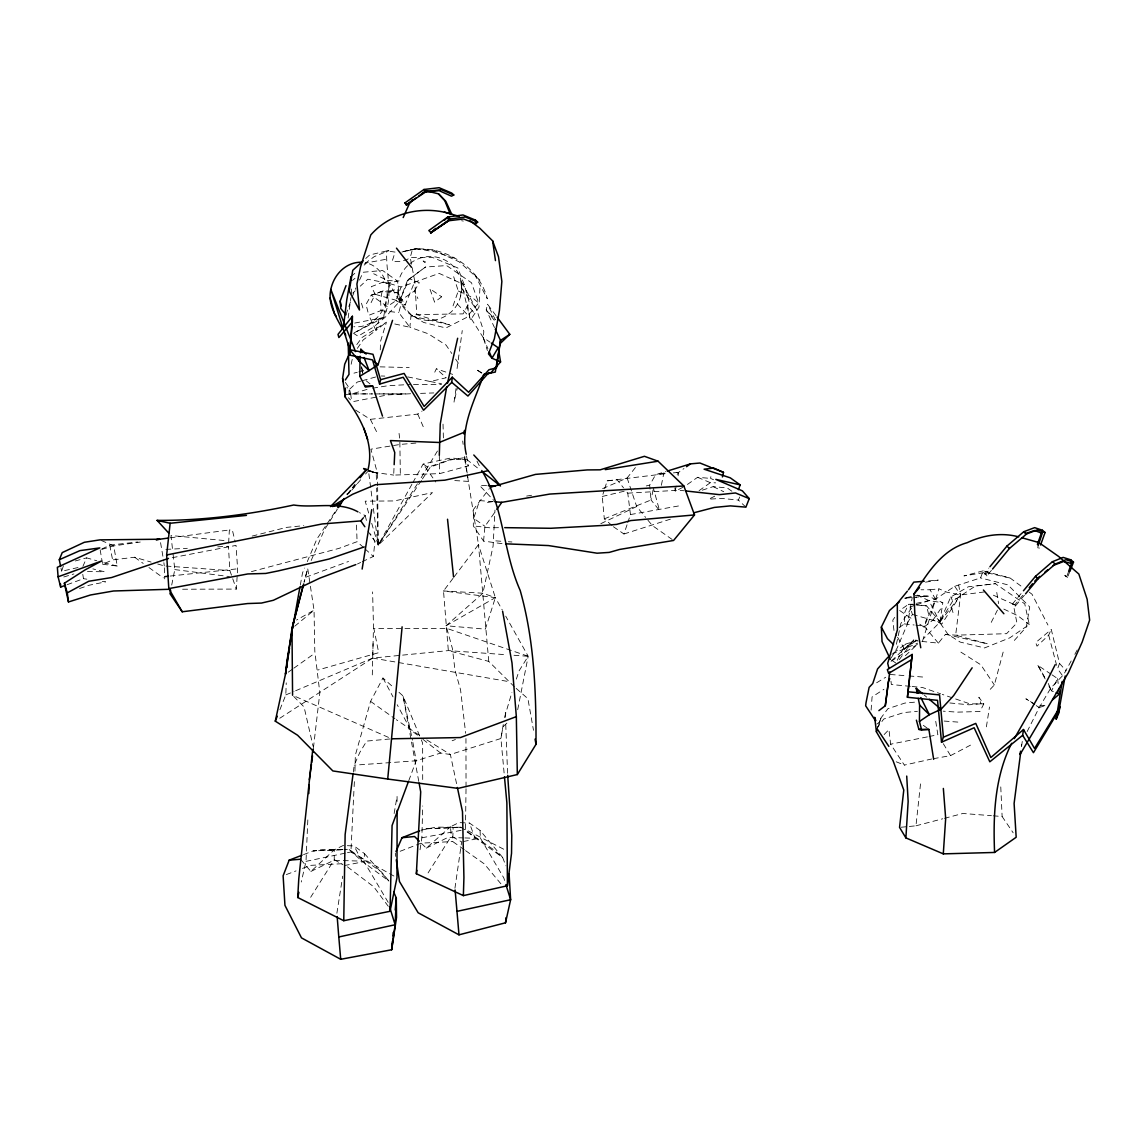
<?xml version="1.0" encoding="UTF-8"?>
<svg xmlns="http://www.w3.org/2000/svg" width="1147" height="1147" viewBox="0 0 1147 1147"><rect width="100%" height="100%" fill="white"/><g stroke="black" fill="none" stroke-linecap="round" stroke-linejoin="round"><path stroke-width="0.75" stroke-dasharray="5 3.75" d="M400.317 473.381L399.816 439.688M466.026 788.763L465.467 829.496L505.182 849.984M466.04 787.014L465.954 738.568M502.028 543.664L483.561 541.083L473.324 525.899L473.41 509.583L489.396 488.522M354.953 771.185L355.341 755.17L370.567 701.39L382.955 678.02L393.636 687.555M372.302 674.909L373.119 641.116M279.782 718.251L372.703 658.077L373.492 626.463L372.603 591.909M464.22 849.683L452.75 841.568L453.108 827.561L460.965 827.274L492.723 849.009L502.644 857.469L505.884 865.813M380.274 349.921L380.503 341.448L386.424 322.178L362.022 337.505L355.742 346.021M348.129 318.006L350.882 297.733M279.897 709.678L285.818 694.91L286.234 682.881M307.826 819.904L306.005 861.354L301.274 882M393.894 876.036L350.91 851.963L354.036 788.362M899.191 627.595L904.323 623.896L904.811 612.24L908.553 604.297L913.198 604.225M466.542 455.933L468.291 465.911L439.616 473.625L393.679 475.087L394.081 466.413M420.031 849.769L421.867 837.797L422.713 805.968M479.905 288.198L478.973 307.181L470.471 320.099L460.592 279.94L476.908 310.321L483.833 331.626L483.188 337.49L487.403 350.581M354.122 786.641L354.581 778.053M228.626 543.033L229.357 529.971L232.339 529.971L235.207 541.972M388.188 902.359L364.029 861.612L364.459 853.626L354.05 845.927L343.096 845.54L334.193 849.87L310.88 871.448L300.528 859.232M182.602 589.228L236.354 589.085L237.615 568.797L236.024 545.399L168.48 558.417M871.103 710.151L872.078 696.946L883.936 689.304M483.561 541.083L484.952 526.315L495.848 510.802M365.721 258.534L369.621 254.992L386.783 250.906L395.113 252.096L392.174 261.33L400.346 261.487L407.07 259.566L410.239 257.444L432.949 257.631L457.839 267.968L464.277 284.714L469.295 302.536L463.116 313.877L416.777 314.622L411.013 315.812L409.866 327.253L428.204 333.763L446.097 345.118L451.789 353.505M362.223 561.729L373.363 556.453L374.94 541.312L370.338 533.857M364.689 263.667L374.266 256.613L388.948 250.62L386.783 250.906C385.464 273 394.281 296.241 383.528 317.619L354.079 332.988M909.385 826.442L915.951 825.811L920.525 783.86M313.446 747.801L319.841 692.774L314.808 651.224L314.049 610.218L307.711 568.511L304.07 582.232L307.711 568.511M457.065 368.545L462.255 330.537M353.305 772.117L354.208 765.178L359.814 752.461L366.682 741.091L390.023 738.955M460.492 296.299L461.624 288.112L460.592 279.94M454.943 888.222L461.653 841.869L451.301 836.206L450.47 826.786L458.843 822.614L469.41 823.016L480.077 830.428L502.644 857.469L465.195 830.571M1021.547 746.396L1022.321 741.148L1021.461 746.181M456.047 388.518L453.997 402.282L457.567 386.983M345.39 382.424L349.104 387.844L349.089 393.908L372.087 393.908M906.388 597.644L917.328 595.25L928.253 596.11L942.82 602.749L939.852 622.233L923.407 638.75M336.888 913.227L342.695 876.179M986.391 726.84L989.488 706.996M713.549 479.733L710.595 478.399L711.154 474.915M503.261 724.531L500.924 738.496L504.293 775.014M504.436 717.563L511.92 692.401M394.138 813.524L397.063 796.362L397.106 805.137M354.007 332.96L379.284 318.665L383.528 317.619L389.693 283.581L367.771 279.223L360.244 286.177M300.299 585.085L302.536 572.869L304.586 568.052M412.189 267.753L414.798 281.502L405.106 305.059L398.267 292.901L382.094 291.438L380.589 299.625L381.033 310.565L368.775 315.296L375.972 330.379L363.226 339.885L357.291 348.43M682.952 487.289L675.239 491.131L676.185 485.998M678.078 475.747L678.709 472.32L683.942 468.564M517.684 709.735L528.193 656.27L505.712 616.154M171.706 585.07L174.788 569.586L172.896 552.553M653.087 489.912L651.052 499.977L659.539 510.544L653.417 488.249M661.36 485.281L663.826 473.138L667.167 473.467M351.168 364.244L352.258 359.183M896.395 644.27L897.9 637.331M898.273 635.596L900.882 623.452L911.664 607.953M496.02 315.683L487.547 304.213L486.228 309.862L494.486 327.555M394.797 323.984L409.866 327.253L398.812 312.601L401.837 301.26L398.267 292.901L384.532 290.363L371.184 295.209L366.036 304.385L368.775 315.296M990.248 689.304L994.363 684.974L1003.424 651.095M379.284 318.665L375.972 330.379L386.424 322.178M922.532 641.058L938.92 588.841L946.849 592.182L960.584 594.992L985.717 591.766M612.097 525.598L604.311 518.845L602.261 496.465L604.225 490.213M604.727 488.651L607.179 480.837L666.278 473.611M77.982 567.536L61.637 571.278L63.501 565.514M516.336 679.11L519.089 670.809L528.193 656.27L446.843 628.398L373.908 628.599L378.682 652.686L317.69 670.077M613.401 526.717L623.954 534L627.208 524.279M627.753 522.659L630.463 514.559L627.767 493.167L624.599 489.181M877.971 727.155L881.097 717.807L887.95 708.674L904.926 703.054L916.697 701.978M345.935 314.78L351.455 298.994M352 297.417L355.857 287.969M453.036 305.891L458.27 290.994L453.682 276.699M897.241 660.285L905.585 644.112L915.908 640.815L938.361 643.137L945.501 634.305L955.652 635.18L1006.55 633.689L1016.916 622.964L1013.26 604.111L990.578 593.945M1062.065 675.053L1057.563 668.816L1059.513 663.439L1051.269 629.445L1035.698 642.564L1037.003 646.191L1048.673 635.137L1051.269 629.445M1069.907 571.335L1067.513 577.471L1066.337 577.629L1068.631 571.364M408.762 780.706L416.175 760.776L412.791 741.894M938.361 643.137L924.038 626.076L928.525 614.018L926.647 605.917L916.553 604.641M916.353 603.351L935.536 599.193L954.72 586.275L980.57 577.916L983.237 570.819L1010.192 578.074L1022.464 587.149M382.094 291.438L371.184 295.209L387.256 306.622L395.916 300.686L401.12 286.994L439.158 273.387L464.277 284.714M407.515 280.355L399.457 301.331L410.655 314.335L423.644 322.45L445.882 327.985L466.155 317.69L478.686 302.994L471.474 282.736L446.613 265.559L425.48 267.036L407.515 280.355L425.48 267.036M919.722 624.169L924.038 627.094L935.536 599.193L930.002 589.773L921.041 589.773M307.296 561.629L316.83 539.147L325.304 526.416M311.167 560.51L324.271 530.1L337.533 509.024M745.894 507.132L738.381 500.078L739.715 497.009M82.885 566.403L86.642 557.872L96.764 560.754M359.513 280.112L363.169 272.255L382.596 270.477L397.608 281.173L399.686 301.317L385.951 316.558L373.506 327.067L358.007 336.2L353.634 333.376M434.756 372.173L436.319 368.818L452.664 374.381M371.098 302.65L375.184 294.306L371.341 286.664L387.328 280.456L397.608 281.173M1051.971 674.809L1057.591 678.565L1051.527 690.924L1054.667 692.171M1027.153 731.557L1039.211 707.556L1050.867 687.956L1063.699 674.551L1071.398 660.557M991.252 622.362L999.094 606.82M983.782 703.943L981.043 703.799L978.85 697.218L983.782 703.943L979.954 711.513L957.071 712.144L943.235 711.169M1074.825 654.335L1077.391 649.661M411.916 484.292L378.18 545.226L371.671 523.204M412.777 482.729L423.157 463.99L451.373 457.897L465.166 459.632L468.291 465.911M604.311 518.845L651.052 499.977L649.661 485.138L655.625 474.7L665.575 471.618M437.437 451.043L418.383 482.299M907.177 623.409L912.438 614.434L910.015 606.992L914.776 605.401M414.44 290.965L419.315 282.664L409.149 278.664L399.457 301.331L414.44 290.965L417.909 298.593M891.233 657.919L897.126 648.041L907.449 624.083L912.223 597.544L904.768 598.189M952.698 601.085L939.622 622.276L948.039 634.406L960.182 642.076L984.556 647.94L1009.776 637.847L1029.303 624.556L1024.744 603.852L995.338 583.694L968.312 586.777L950.763 596.97L939.622 622.276L957.845 598.92L950.763 596.97L952.698 601.085L975.337 586.074L995.338 583.694M310.651 897.284L334.264 859.691L334.193 849.87M428.075 872.924L451.301 836.206M417.422 483.79L378.18 545.226L368.445 470.628L377.521 473.482L377.635 485.726M924.038 627.094L933.027 620.011L941.816 623.997L960.584 594.992L958.634 585.042M421.436 480.421L378.18 545.226L376.646 488.063M422.426 478.944L430.297 467.159L449.509 460.119L464.392 457.653L479.661 469.625M327.182 523.591L336.96 509.024M933.027 620.011L940.583 609M894.746 617.373L892.796 620.14L894.058 631.28L896.696 635.753M677.16 474.457L678.709 472.32L673.748 472.593M899.248 659.654L913.858 639.883L917.328 640.356M453.036 578.317L443.502 590.963L448.334 650.607L488.751 661.403L514.86 687.254M454.097 576.912L478.471 544.596L467.288 474.614M347.297 494.787L354.796 484.952M347.254 494.242L354.767 484.622M602.619 488.651L627.122 477.941L635.768 467.13M363.011 518.229L365.205 515.548L359.398 512.609M991.424 570.389L986.907 575.866L984.269 573.643L988.786 568.138M984.269 573.643L985.861 573.744L990.406 568.267M1024.386 595.236L1015.224 606.218L1012.486 603.91L1022.35 592.096M1015.224 606.218L1014.952 604.627L1023.741 594.189M360.66 479.761L349.52 492.823L346.552 494.199M347.369 494.429L357.592 482.944M365.535 474.026L367.814 471.474L393.679 475.087M1014.349 640.413L1026.321 627.051L1029.719 606.921L1007.941 584.884L980.57 577.916M884.136 734.567L888.954 729.578L890.617 744.188L904.366 765.106L931.651 759.013M897.571 637.245L904.596 649.159L913.858 639.883L892.352 660.099M905.399 655.668L917.414 644.327M506.902 723.112L502.974 726.768L500.924 738.496L450.384 754.511L440.663 753.049L416.175 760.776L354.208 765.178M352.703 293.116L355.212 290.808M488.751 661.403L478.471 544.596L495.346 597.644L485.353 629.158L446.097 625.746L482.873 593.214L493.095 546.058L494.974 510.1M421.594 843.489L426.297 848.135L450.47 826.786M351.025 276.628L357.577 270.878M364.129 265.129L366.753 262.821L385.736 259.351M294.736 626.219L314.049 610.218L296.514 620.054M352.459 280.37L355.025 278.277M893.427 653.102L905.585 644.112M904.596 649.159L915.908 640.815M288.27 672.171L292.456 669.188M293.847 668.185L314.794 653.245M699.053 490.672L710.38 482.672L715.656 482.858M687.397 484.478L697.577 477.31L710.595 478.399M876.838 724.058L879.548 722.151L881.097 717.807L877.297 727.728L883.749 719.026L903.721 712.574L917.414 711.298M355.513 410.053L370.352 419.329L417.737 414.081L422.039 411.128M891.09 661.289L918.03 643.94M876.652 682.766L885.699 677.246M446.097 625.746L495.346 597.644L502.257 609.989M933.371 758.697L950.548 755.629L971.853 744.417M714.739 496.192L708.731 499.189L721.477 498.4L738.381 500.078M426.297 848.135L447.947 837.41L463.187 837.898M101.753 549.055L109.711 545.155L137.826 541.957M310.88 871.448L333.906 860.293L361.965 861.139L388.919 881.054L381.392 871.849L349.161 849.54L343.985 849.54M600.827 523.663L636.685 506.53L645.632 517.412M357.448 563.98L360.631 562.474M100.162 549.829L102.628 564.267L112.607 559.908L134.615 557.241L151.103 562.073M891.778 654.22L917.672 643.137M285.818 694.91L294.019 691.44M295.654 690.738L372.703 658.077L448.334 650.607L506.888 654.765M421.264 830.141L436.104 827.145L460.965 827.274L424.476 828.88L453.108 827.561M303.568 854.615L313.16 850.916L323.296 849.483L342.265 849.526M400.16 851.275L421.178 843.145L452.75 841.568M286.349 874.573L296.055 870.888M302.536 868.422L310.622 865.354L343.254 863.662M452.119 740.761L455.416 739.514M363.671 547.635L357.075 541.685L338.953 548.395L249.53 572.124M305.79 577.213L348.53 561.471M67.171 584.683L83.473 578.69L86.871 579.178M401.866 252.082C435.989 240.038 478.715 263.695 487.303 298.779L474.586 274.319M345.218 394.568L351.857 393.923L369.334 388.718M79.559 588.497L89.409 585.171L105.596 581.859L102.198 581.371M916.353 604.87L929.013 600.627L942.82 602.749M1039.211 707.556L1046.222 705.233L1037.72 705.921L1039.211 707.556L1036.243 705.606M702.294 490.17L713.147 486.643L727.155 487.919L732.589 491.705M623.954 534L671.31 518.874M63.773 576.984L73.895 573.959M101.854 549.341L113.725 545.9L140.249 542.044M360.66 381.148L357.233 382.094L348.774 390.023L346.881 387.213M362.38 380.675L376.087 376.876M75.301 560.969L86.642 557.872M983.237 570.819L963.953 575.894L985.244 572.396L1010.192 578.074M915.951 825.811L942.762 818.772M944.44 818.327L962.878 813.481L991.424 815.675M353.964 373.148L357.204 372.302M358.839 371.872L363.714 370.61M407.185 250.863L416.361 248.526L435.1 251.91L457.223 259.05M252.154 536.093L286.463 527.391L303.797 525.641M403.486 251.695L416.361 248.526M602.261 496.465L627.653 490.4M646.277 485.941L649.661 485.138M407.73 376.904L430.283 381.521L446.212 377.75L436.319 368.818M353.778 401.479L387.786 394.883L412.275 393.665M306.005 861.354L345.734 853.053M347.469 852.694L350.91 851.963M344.358 865.584L364.029 861.612M463.359 841.525L480.378 838.084L503.791 877.885L504.852 881.24M927.378 736.876L890.617 744.188M929.113 736.517L937.845 734.754L935.594 720.416M349.089 393.908L350.638 393.607L349.104 387.844M663.826 473.138L655.625 474.7M421.867 837.797L465.467 829.496M354.695 323.067L383.528 317.619M630.463 514.559L679.856 505.727M487.446 502.472L492.55 501.64M526.645 496.078L531.764 495.246M372.703 388.173L387.858 385.736L409.995 384.474M925.543 582.16L938.246 580.095L926.016 581.113M170.143 537.828L229.357 529.971M170.143 576.052L237.615 568.797M930.002 589.773L938.92 588.841M673.375 472.879L678.709 472.32M607.179 480.837L617.172 479.89L623.538 487.862M901.184 827.231L907.75 826.6M905.055 598.161L928.253 596.11L915.793 597.229M415.902 443.072L400.389 444.405L370.911 449.194L377.521 473.482L366.151 469.524M627.767 493.167L678.952 490.213L684.229 490.801M165.885 549.384L187.334 548.323M217.715 546.818L228.439 546.287L229.873 570.604L236.354 589.085M342.681 849.511L313.16 850.916L345.734 849.669M420.548 393.378L433.781 392.934M498.486 527.677L489.669 527.792L473.324 525.899M413.493 384.46L441.523 384.489M351.857 393.923L372.703 393.923M374.438 393.923L405.694 393.908L379.155 393.908M87.444 571.521L104.506 571.78L92.864 568.883M486.586 485.654L479.632 485.511L493.697 500.336M380.044 366.854L409.164 367.57M467.173 473.023L465.166 459.632L451.058 459.23L427.946 467.302L423.157 463.99L435.731 481.998M464.893 837.941L475.059 838.271L469.41 823.016M381.277 375.987L384.804 376.101M454.771 480.579L468.435 481.396L467.431 474.7M495.848 540.882L501.21 541.255M508.365 541.742L511.935 541.986M166.057 566.059L229.873 570.604M513.985 655.267L528.193 656.27M944.124 721.062L961.172 722.338M993.202 815.818L1002.12 816.506L1013.159 832.808M493.239 501.669L479.546 500.594L473.725 518.344L484.952 526.315M890.215 674.479L907.22 675.812M908.911 675.941L924.21 677.146M915.134 604.885L908.553 604.297L899.621 610.491L913.973 620.255M916.783 605.043L926.647 605.917L941.816 623.997M223.995 540.509L170.989 535.534L172.695 550.861M910.36 686.336L891.348 684.53L890.975 681.175M912.094 686.494L922.46 687.483L940.64 693.82M949.874 702.968L968.957 704.803L981.043 703.799L970.047 703.9L942.289 694.394M904.323 623.896L914.173 624.986M915.822 625.172L924.038 626.076M381.033 310.565L398.812 312.601M102.628 564.267L117.252 566.045L113.725 545.9L101.452 540.538M174.788 569.586L229.4 576.583M372.703 658.077L508.336 681.533M461.596 220.726L463.331 221.07M430.283 381.521L441.48 383.715M1037.462 547.692L1039.469 548.094M945.501 634.305L987.682 643.854L955.652 635.18L960.584 594.992L954.72 586.275M117.252 566.045L103.502 562.69M411.013 315.812L449.452 324.787L416.777 314.622L414.798 281.502M375.184 294.306L399.686 301.317L387.328 280.456L373.693 273.76M912.438 614.434L939.852 622.233L929.013 600.627L917.328 595.25M1012.486 603.91L1014.952 604.627M157.698 563.994L164.279 565.93L164.695 578.877M389.693 283.581L401.12 286.994M368.33 470.069L377.521 473.482M896.237 761.794L904.366 765.106M368.861 470.7L376.259 473.768L376.46 480.923M697.577 477.31L710.38 482.672M295.811 696.673L391.701 738.797M458.27 290.994L471.818 297.116L478.686 302.994M395.916 300.686L405.106 305.059M713.147 486.643L723.743 491.705M1003.826 609.086L1018.006 615.853L1029.303 624.556M334.264 859.691L342.924 864.752M1034.752 704.143L1025.877 698.795L1034.766 704.631M481.869 372.832L475.933 369.262L483.661 374.596M419.472 735.342L396.317 719.699M426.827 739.915L450.384 754.511L456.993 785.724M960.914 652.141L980.814 664.787L994.363 684.974M1045.132 678.924L1037.92 665.418L1050.566 673.877M471.302 318.837L483.188 337.49L490.013 342.15M891.706 660.228L896.983 663.826M672.171 539.477L652.356 525.57L646.75 518.774M465.653 850.701L484.321 863.906L502.099 885.255M370.567 701.39L394.898 718.682M134.615 557.241L143.217 563.421M148.938 567.55L163.261 577.844M1029.275 592.196L1032.013 594.218L1047.942 625.029M923.335 725.305L928.884 729.406M347.426 866.831L373.836 886.875L388.274 906.316M417.451 735.141L410.626 729.865L397.206 704.731M422.913 739.356L440.663 753.049M1067.513 577.471L1064.789 575.264L1066.337 577.629M370.022 383.901L365.936 380.575L364.947 377.478M924.052 694.91L926.676 697.118M516.164 688.386L527.907 698.695L533.498 730.295M479.919 280.112L459.144 261.817L433.408 250.089L412.59 248.942L410.239 257.444L411.859 266.032M398.984 692.315L402.998 695.899L420.605 738.181M349.161 849.54L361.965 861.139L354.05 845.927M364.99 548.825L373.363 556.453M348.387 397.765L350.509 399.902M293.718 696.415L304.07 706.982L313.088 746.267M457.28 303.955L469.74 317.189L467.56 304.944L474.7 313.661M1059.513 663.439L1066.122 670.809M364.459 853.626L388.919 881.054M494.257 320.257L486.228 309.862L495.346 319.784L487.547 304.213M367.872 531.104L374.94 541.312M461.624 288.112L476.908 310.321M455.588 359.097L458.427 363.298M943.293 743.7L950.548 755.629M1037.92 665.418L1044.831 677.433M1048.272 683.454L1051.527 690.924L1048.329 684.931M382.955 678.02L393.02 696.874M476.994 461.209L480.98 468.98M370.352 419.329L378.152 434.842M985.861 573.744L986.907 575.866M417.737 414.081L424.462 429.537M483.188 337.49L487.905 348.645M421.293 739.815L422.641 743.07L422.698 780.906M627.122 477.941L636.685 506.53M361.491 366.667L362.968 371.298M361.463 303.224L363.026 308.357M951.566 607.767L953.845 615.351M368.674 513.039L365.176 501.167L394.367 500.938L432.448 492.579L378.18 545.226L377.65 487.475M446.843 628.398L452.362 648.385L455.029 670.364L460.535 689.677L465.668 733.277M1048.673 635.137L1057.563 668.816M365.205 515.548L366.882 522.272M160.566 542.66L163.691 561.012M362.452 372.072L361.362 366.854L362.696 373.564M60.963 567.98L61.637 571.278M109.711 545.155L112.607 559.908M418.77 781.408L402.998 695.899L412.476 740.173M464.392 457.653L466.987 472.922M996.772 592.426L998.578 603.623M82.785 574.332L83.473 578.69M395.299 853.153L395.801 856.494M462.7 441.007L463.144 444.391M464.707 456.248L465.166 459.632M350.638 393.607L351.57 400.963M399.056 433.394L399.629 438.111M163.892 562.661L164.279 565.93M1057.591 678.565L1058.394 685.447M674.866 487.848L675.239 491.131M1000.772 786.914L1002.12 816.506M480.077 830.428L480.378 838.084M505.311 712.33L505.497 717.578M505.755 724.574L507.576 773.551M356.516 525.068L357.075 541.685M443.029 424.132L443.416 439.043M351.326 288.987L351.455 294.277M439.301 455.244L439.616 473.625M407.543 265.717A32.374 31.772 -35.5 0 0 399.959 276.9L398.884 280.972L386.009 283.323A32.56 28.245 -75.4 0 0 365.406 262.72M410.11 263.495A32.374 31.772 -35.5 0 1 459.531 275.925C463.646 286.406 461.883 298.55 455.187 307.582A32.374 31.772 -35.5 0 1 397.851 293.417L397.837 289.23L387.156 291.481A32.56 28.245 -75.4 0 1 353.792 326.694M425.379 261.674L424.992 262.72L423.128 261L425.379 261.674M441.638 296.801L434.613 302.177L429.81 288.671L441.638 296.801M482.873 593.214L443.502 590.963L495.346 597.644L482.873 593.214"/><path stroke-width="1.5" d="M367.986 469.697C374.725 443.158 360.531 417.909 345.319 397.206L345.333 388.173M352.373 321.963L352.387 316.285L338.007 334.379L338.881 337.562L352.373 321.963L349.577 355.097L372.56 359.914L379.6 384.087L403.199 377.263L423.573 410.225L451.775 382.367L452.276 377.205L468.593 392.274L488.966 369.764L496.551 367.743L500.508 340.43L495.246 329.16M933.658 759.357L928.884 729.406L921.586 729.893L919.435 721.463L919.607 705.047L918.245 698.351M419.099 783.143L420.705 791.874L416.361 873.742L463.374 895.621L507.418 885.756L506.874 802.843L504.451 776.763M312.715 749.808L298.794 878.645L297.704 897.499L343.756 920.711L390.037 911.292L392.073 825.525L408.146 782.369M463.374 895.621L463.918 877.613L462.499 811.732L457.366 787.459M349.577 355.097L352.387 316.285M286.779 667.396L287.022 660.514L291.797 632.284M308.787 793.552L309.102 784.906M491.375 343.068L498.199 347.727L500.565 361.95L490.658 372.961L483.661 374.596C475.116 399.959 459.818 426.67 466.255 454.255M343.756 920.711L345.132 834.529L353.075 773.852M343.627 325.562L346.795 299.611L351.025 276.628L351.111 280.155M394.167 464.678L394.74 452.535L390.41 440.577L439.272 442.484L465.008 431.932M1020.787 751.643L1014.106 803.445L1016.17 837.267L994.578 852.45L943.293 853.87L905.886 837.898L908.152 801.452L906.718 776.075M943.293 853.87L945.673 818.485L943.35 788.448M342.537 329.06C336.057 316.902 327.483 303.941 330.823 289.46A32.56 28.245 -75.4 0 1 362.466 262.319M402.11 626.836L387.715 779.042L458.054 788.39L517.326 774.555L535.993 744.346C536.208 692.63 534.359 640.513 520.179 590.433C502.974 551.75 503.906 506.974 481.783 470.528M392.417 941.142L391.643 949.773L340.716 959.293L301.475 937.873L284.943 905.356L283.123 875.792L289.173 860.164L301.962 855.232M392.891 935.966L393.192 932.511M395.213 910.058L396.288 897.972L393.607 891.821M941.515 742.209L943.393 737.22L975.767 723.399L990.836 757.536L1023.497 729.521L1022.651 735.299L989.818 761.809L974.147 727.757L941.515 742.209L937.543 700.33L907.406 697.276L912.209 654.45L887.348 669.604L888.624 673.375L910.904 660.084M907.406 697.276L912.209 654.45M355.814 564.596L319.884 578.117L273.359 600.282L261.487 603.064L247.537 603.551L182.23 611.781L168.81 588.597L166.645 554.962L170.143 523.261L246.447 515.39M396.288 859.834L399.486 881.541L418.153 912.768L458.986 934.834L505.512 922.805L506.085 917.6M287.022 660.514L285.474 674.164L275.294 721.176L297.589 735.241L332.859 770.942L387.715 779.042M311.712 762.741L312.514 755.787M312.916 752.303L313.317 748.833M360.058 356.215L359.814 376.273L365.391 387.069L372.746 386.138L382.481 416.117M360.459 352.731L360.861 349.262L366.137 354.065M507.418 885.756L511.533 853.268L511.763 835.403L507.691 775.329M878.889 710.624L885.298 705.749L888.352 681.906L889.771 678.623M885.298 705.749L889.757 671.884M309.289 779.731L311.468 764.447M343.096 381.578L342.595 378.367L344.717 364.187L348.401 355.943M416.361 873.742L416.877 870.315M289.531 647.926L285.474 674.164L291.983 628.513L303.152 585.673M290.062 644.428L291.969 632.183M292.499 628.685L299.984 586.82M1023.497 729.521L1034.537 748.461L1060.215 706.609L1058.308 714.18L1056.201 719.083L1062.165 681.433M362.137 569.07L371.743 509.626M292.385 628.757L293.589 621.688M463.89 433.939L464.492 430.412M1020.586 751.199L1020.013 754.54L1068.502 672.457L1082.18 642.033L1089.65 620.111L1087.141 599.264L1078.84 574.03L1058.724 556.51L1040.272 543.535M1058.308 714.18L1065.19 676.013M170.674 590.232L169.985 593.673L182.23 611.781M390.037 911.292L396.977 877.756L397.134 810.384M905.886 837.898L899.549 827.388L903.779 790.054L892.983 760.475L876.423 731.829L876.996 729.091M379.6 384.087L380.575 379.686L372.99 354.308L349.763 349.692L330.823 289.46L355.541 351.613M505.512 922.805L510.63 899.735L509.125 874.143M457.653 338.25L447.459 383.37M446.685 386.811L440.262 424.032L439.301 455.244M297.704 897.499L298.894 892.337M722.395 476.937L723.499 472.363L713.678 468.062L704.086 469.195L730.281 477.84L740.145 484.866L738.41 489.697M350.165 348.028L349.763 349.692L359.441 361.42L369.105 370.596L377.98 364.861L392.546 320.343M303.668 583.938L291.983 628.513L292.571 695.254M1056.201 719.083L1058.581 710.839L1033.447 752.704L1022.651 735.299M1037.992 546.101L1042.236 533.355L1034.508 530.473L1025.217 533.742M1037.39 544.381L1042.408 530.258L1034.637 527.634L1023.755 531.735L1006.908 546.101L989.918 566.761M1040.587 544.983L1045.06 532.509L1042.408 530.258M1068.631 571.364L1071.484 563.535L1070.768 559.808L1063.154 557.399L1052.387 561.729L1035.483 576.324L1023.439 590.777M345.935 314.78L340.802 308.572L340.143 301.131L346.021 285.617M1069.907 571.335L1073.506 562.13L1070.768 559.808M740.145 484.866L715.828 479.389L742.381 490.859L749.249 498.615L745.894 507.132L730.395 505.884L714.309 507.433L693.648 512.838M275.294 721.176L277.259 716.244M60.633 566.331L59.286 559.722L62.239 552.596L84.333 542.287L99.918 539.864L159.705 539.219L168.408 538.058M395.973 851.619L402.009 837.711L419.659 830.772M403.185 217.557L409.321 203.779L412.318 199.865M890.387 659.339L882.043 641.546L881.355 627.094L889.484 610.519L899.506 601.645M1055.211 664.643L1043.942 686.91L1014.306 738.611M1011.654 743.27C994.607 776.892 993.073 815.503 994.578 852.45M498.199 347.727L491.963 358.208L500.565 361.95M338.48 507.519L344.157 498.486M345.362 379.958L349.003 374.366L348.215 343.039M972.154 667.798L953.659 695.598L941.042 709.247L929.357 714.71L919.435 721.463M337.935 507.576L340.874 503.203L332.587 506.558M908.496 589.773L913.786 582.131L924.267 581.257M920.754 647.74L914.847 614.204L913.958 594.017C927.579 573.285 941.716 549.8 967.222 542.674C983.266 535.104 1001.431 532.208 1018.722 536.868M496.837 509.397L501.784 502.343L549.786 494.07L683.856 485.984L694.523 514.931L673.59 540.466L619.667 549.442L609.186 552.41L597.057 553.198L548.51 545.571L505.598 543.821M360.129 477.754L366.581 469.51L330.522 506.616M166.645 554.962L322.278 523.935L360.818 520.91L363.011 518.229M907.377 591.135L897.327 603.394L897.398 629.875L887.706 663.31L888.939 668.457M992.542 569.027L1009.46 548.467L1026.608 533.943L1037.39 529.871L1045.06 532.509M1025.533 593.874L1038.135 578.776L1055.326 564.009L1065.993 559.707L1073.506 562.13M1029.232 587.665L1032.544 583.751M1034.737 581.142L1039.626 576.368M913.958 594.017L919.507 587.579M888.036 657.102L877.57 668.945L872.752 683.54L869.125 687.368L866.014 702.753L865.655 705.778L875.419 720.631M452.276 377.205L424.132 406.454L404.102 373.435L380.575 379.686M500.264 343.455L509.784 334.322L497.081 317.117M435.588 228.411L430.641 232.984L448.62 220.754L463.546 218.991L475.876 223.708L477.654 222.145L475.46 220.109L463.001 214.962L447.918 216.955L428.835 230.561L430.885 232.669L448.62 220.754L447.918 216.955L444.219 220.382M363.126 260.885L352.746 270.305L349.204 291.094L359.441 310.034L356.918 284.055L360.588 266.692L370.768 234.963C390.625 212.295 423.458 205.127 451.717 214.188L445.825 201.342L438.527 193.843L426.899 191.047L422.555 192.882M1052.803 699.641L1059.398 694.05L1058.796 688.888M1045.003 572.009L1047.698 569.844M686.551 466.686L690.48 463.875L699.942 463.015L710.753 467.331M418.655 196.123L424.161 192.223L439.115 190.646L451.502 196.18L453.782 194.99L451.66 193.026L439.115 187.707L423.989 189.484L404.991 202.876L406.253 204.897L415.902 198.073M430.885 232.669L450.37 218.962L465.324 216.984L477.654 222.145M406.253 204.897L426.383 191.434L441.38 189.656L453.782 194.99M509.784 334.322L500.508 340.43L495.303 372.072L488.034 373.506L467.947 396.045L451.775 382.367M170.057 589.257L113.51 590.992L90.541 594.978L68.462 601.96L64.375 583.221L85.179 569.83L101.61 560.998L58.096 576.812L60.648 587.078L65.537 585.271M359.814 376.273L369.105 370.596L364.029 357.463M332.2 506.185L352.602 494.285L375.47 484.708L444.878 480.177L488.235 470.657L500.493 485.955L482.443 471.804M68.462 601.96L67.286 592.856L88.749 581.257L111.574 577.543L168.48 558.417M59.286 559.722L79.975 550.617L99.789 547.908L57.35 567.306L58.096 576.812M1053.075 565.5L1063.799 561.442L1071.484 563.535M502.601 611.265L512.006 662.966L516.336 716.631L460.449 737.564L391.701 738.797M364.244 546.918L329.031 559.033L278.291 570.891L265.774 573.443L247.824 573.944L168.81 588.597M667.239 471.102L690.48 463.875M490.658 372.961L483.661 374.596M490.5 487.188L535.463 474.399L587.235 469.926L600.182 469.826L644.428 456.305L658.077 461.209L683.856 485.984M340.716 959.293L338.795 936.97L395.142 924.754L396.288 897.972L396.532 917.414L391.643 949.773L395.142 924.754L389.679 907.162M458.986 934.834L456.979 911.363L510.63 899.735L505.899 884.595M605.243 469.625L658.077 461.209M156.164 539.721L159.705 539.219L156.336 539.635M164.81 576.626L168.365 576.238M402.009 837.711L414.554 836.521L419.257 841.167M694.523 514.931L630.85 520.552L616.527 524.408L603.982 525.398L550.761 528.28L504.723 527.649M289.173 860.164L300.528 859.232M168.681 533.011L157.096 520.394C203.349 520.666 248.598 514.673 293.704 505.01C314.694 508.336 338.609 500.952 357.936 511.863M916.396 720.173L918.876 729.406L928.884 729.406M365.348 385.994L372.746 386.138M488.321 485.697L495.275 485.841M494.945 501.798L501.784 502.343M908.711 691.842L939.551 694.91L943.393 737.22M685.992 490.988L719.398 494.644L735.499 492.966L749.249 498.615M918.876 729.406L921.586 729.893M157.096 520.394L170.143 523.261M1022.077 537.814L1038.852 542.545M444.419 212.095L459.173 216.367M366.796 469.51L363.599 468.506L366.409 470.485M712.287 467.947L723.499 472.363M1056.244 692.802L1059.398 694.05M470.112 220.841L479.761 228.181L492.622 240.856L498.486 256.756L501.856 281.416L499.404 310.636L494.386 338.709L488.45 353.835L491.963 358.208L489.267 351.842M1023.755 531.735L1026.608 533.943M1052.387 561.729L1055.326 564.009M423.989 189.484L426.383 191.434M447.918 216.955L450.37 218.962M917.227 693.318L916.224 688.286L922.747 693.806M929.285 699.312L941.042 709.247M374.037 361.262L377.98 364.861M1035.483 576.324L1038.135 578.776M1006.908 546.101L1009.46 548.467M893.513 644.542L887.491 638.721L881.355 627.094M919.607 705.047L929.357 714.71L920.855 697.605M404.991 202.876L406.984 204.94M438.527 193.843L444.749 200.553L450.068 213.715M473.797 455.001L488.235 470.657M983.409 590.017L1003.883 613.745M396.475 248.153L411.515 267.337M360.818 520.91L364.846 526.731M877.211 728.947L888.839 746.353M344.157 332.143L345.763 335.225M357.032 356.803L359.441 361.42L357.491 356.516M916.224 688.286L918.532 692.946M360.861 349.262L362.137 352.545M363.785 428.06L367.628 439.444M875.763 720.674L874.674 717.305L876.423 731.829M64.375 583.221L67.286 592.856M330.107 297.962L334.494 313.647A32.56 28.245 -75.4 0 0 336.214 316.271M340.143 301.131L341.247 305.962M342.595 378.367L345.319 397.206M535.061 739.084L535.993 744.346M492.622 240.856L495.461 260.598M475.46 220.109L475.876 223.708M447.531 519.247L453.552 576.97M455.101 890L456.979 911.363M337.161 916.611L338.795 936.97M60.562 584.052L60.648 587.078M516.336 716.631L517.326 774.555"/></g></svg>
